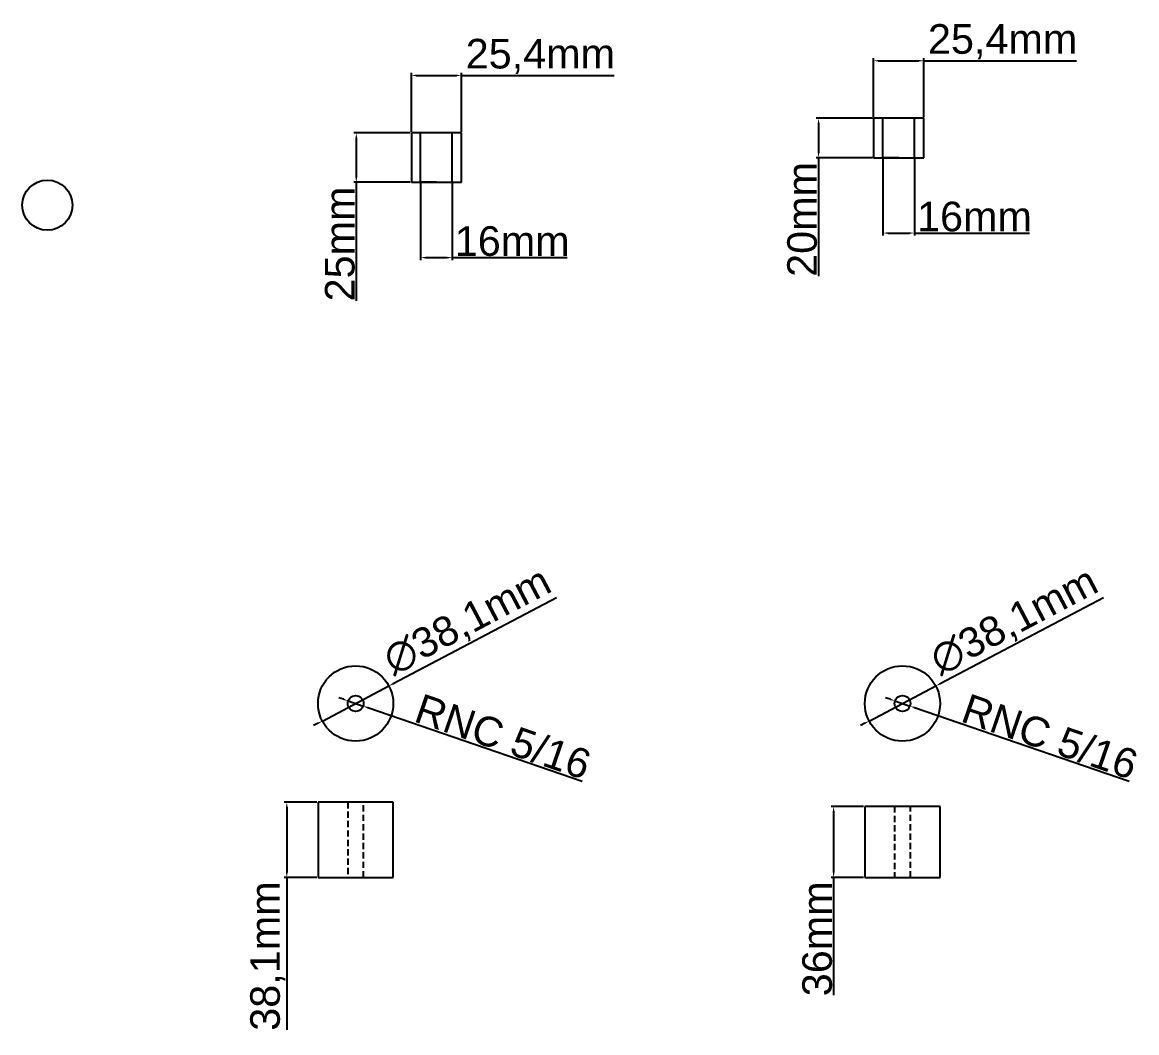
# Model space of a CAD drawing. Header units: centimetres. Extents: x -20691 to 4616, y 2962 to 8763.
# Drawn here: x -18771 to -18206, y 3989 to 4501 of the extents above; entities that cross this region are included whole.
import ezdxf

# ---------------------------------------------------------------- set-up
doc = ezdxf.new("R2010")
doc.units = ezdxf.units.CM
doc.header["$LTSCALE"] = 0.5
doc.linetypes.add('DASHED2', pattern=[9.525, 6.35, -3.175])
doc.styles.get("Standard").update_dxf_attribs({"font": 'arial.ttf'})
doc.dimstyles.new('ISO-25', dxfattribs={"dimtxt": 15, "dimasz": 2.5, "dimexe": 1.25, "dimexo": 0.625, "dimtad": 1, "dimtxsty": 'Standard', "dimcen": 2.5, "dimclrd": 1, "dimclre": 1, "dimadec": 0, "dimazin": 0, "dimtfac": 1, "dimtmove": 0, "dimatfit": 3, "dimfxl": 1, "dimarcsym": 0})

# ---------------------------------------------------------------- blocks, each defined once
blk = doc.blocks.new('*D173')
at = {"color": 1, "lineweight": -2, "transparency": 16777216}
for p, q in [((-18573.96, 4445.25), (-18573.96, 4475)), ((-18548.56, 4445.25), (-18548.56, 4475)), ((-18571.46, 4473.75), (-18551.06, 4473.75)), ((-18548.56, 4473.75), (-18471.08, 4473.75))]:
    blk.add_line(p, q, dxfattribs=at)
at = {"color": 1, "transparency": 16777216}
for points in [[(-18571.46, 4474.17), (-18571.46, 4473.34), (-18573.96, 4473.75)], [(-18551.06, 4474.17), (-18551.06, 4473.34), (-18548.56, 4473.75)]]:
    blk.add_solid(points, dxfattribs=at)
at = {"layer": 'Defpoints', "color": 0, "transparency": 16777216}
for p in [(-18548.56, 4473.75), (-18573.96, 4444.62), (-18548.56, 4444.62)]:
    blk.add_point(p, dxfattribs=at)
at = {"color": 0, "transparency": 16777216, "insert": (-18508.57, 4483.39), "char_height": 15, "attachment_point": 5}
blk.add_mtext('25,4mm', dxfattribs=at)
blk = doc.blocks.new('*D174')
at = {"color": 1, "lineweight": -2, "transparency": 16777216}
for p, q in [((-18574.58, 4444.62), (-18603.12, 4444.62)), ((-18601.87, 4442.12), (-18601.87, 4422.12)), ((-18574.58, 4419.62), (-18603.12, 4419.62)), ((-18601.87, 4419.62), (-18601.87, 4359.62))]:
    blk.add_line(p, q, dxfattribs=at)
at = {"color": 1, "transparency": 16777216}
for points in [[(-18602.29, 4442.12), (-18601.46, 4442.12), (-18601.87, 4444.62)], [(-18602.29, 4422.12), (-18601.46, 4422.12), (-18601.87, 4419.62)]]:
    blk.add_solid(points, dxfattribs=at)
at = {"layer": 'Defpoints', "color": 0, "transparency": 16777216}
for p in [(-18573.96, 4444.62), (-18601.87, 4419.62), (-18573.96, 4419.62)]:
    blk.add_point(p, dxfattribs=at)
at = {"color": 0, "transparency": 16777216, "insert": (-18610.16, 4388.37), "char_height": 15, "attachment_point": 5, "rotation": 90}
blk.add_mtext('25mm', dxfattribs=at)
blk = doc.blocks.new('*D175')
at = {"color": 1, "lineweight": -2, "transparency": 16777216}
for p, q in [((-18569.26, 4419), (-18569.26, 4380.21)), ((-18553.26, 4419), (-18553.26, 4380.21)), ((-18566.76, 4381.46), (-18555.76, 4381.46)), ((-18553.26, 4381.46), (-18494.92, 4381.46))]:
    blk.add_line(p, q, dxfattribs=at)
at = {"color": 1, "transparency": 16777216}
for points in [[(-18566.76, 4381.87), (-18566.76, 4381.04), (-18569.26, 4381.46)], [(-18555.76, 4381.87), (-18555.76, 4381.04), (-18553.26, 4381.46)]]:
    blk.add_solid(points, dxfattribs=at)
at = {"layer": 'Defpoints', "color": 0, "transparency": 16777216}
for p in [(-18569.26, 4419.62), (-18553.26, 4419.62), (-18553.26, 4381.46)]:
    blk.add_point(p, dxfattribs=at)
at = {"color": 0, "transparency": 16777216, "insert": (-18522.84, 4389.74), "char_height": 15, "attachment_point": 5}
blk.add_mtext('16mm', dxfattribs=at)
blk = doc.blocks.new('*D176')
at = {"color": 1, "lineweight": -2, "transparency": 16777216}
for p, q in [((-18339.65, 4452.69), (-18339.65, 4482.45)), ((-18337.15, 4481.2), (-18316.75, 4481.2)), ((-18314.25, 4452.69), (-18314.25, 4482.45)), ((-18314.25, 4481.2), (-18236.76, 4481.2))]:
    blk.add_line(p, q, dxfattribs=at)
at = {"color": 1, "transparency": 16777216}
for points in [[(-18337.15, 4481.61), (-18337.15, 4480.78), (-18339.65, 4481.2)], [(-18316.75, 4481.61), (-18316.75, 4480.78), (-18314.25, 4481.2)]]:
    blk.add_solid(points, dxfattribs=at)
at = {"layer": 'Defpoints', "color": 0, "transparency": 16777216}
for p in [(-18314.25, 4481.2), (-18339.65, 4452.07), (-18314.25, 4452.07)]:
    blk.add_point(p, dxfattribs=at)
at = {"color": 0, "transparency": 16777216, "insert": (-18274.25, 4490.84), "char_height": 15, "attachment_point": 5}
blk.add_mtext('25,4mm', dxfattribs=at)
blk = doc.blocks.new('*D177')
at = {"color": 1, "lineweight": -2, "transparency": 16777216}
for p, q in [((-18340.27, 4452.07), (-18368.81, 4452.07)), ((-18367.56, 4449.57), (-18367.56, 4434.57)), ((-18340.27, 4432.07), (-18368.81, 4432.07)), ((-18367.56, 4432.07), (-18367.56, 4372.06))]:
    blk.add_line(p, q, dxfattribs=at)
at = {"color": 1, "transparency": 16777216}
for points in [[(-18367.98, 4449.57), (-18367.14, 4449.57), (-18367.56, 4452.07)], [(-18367.98, 4434.57), (-18367.14, 4434.57), (-18367.56, 4432.07)]]:
    blk.add_solid(points, dxfattribs=at)
at = {"layer": 'Defpoints', "color": 0, "transparency": 16777216}
for p in [(-18339.65, 4452.07), (-18367.56, 4432.07), (-18339.65, 4432.07)]:
    blk.add_point(p, dxfattribs=at)
at = {"color": 0, "transparency": 16777216, "insert": (-18375.84, 4400.81), "char_height": 15, "attachment_point": 5, "rotation": 90}
blk.add_mtext('20mm', dxfattribs=at)
blk = doc.blocks.new('*D178')
at = {"color": 1, "lineweight": -2, "transparency": 16777216}
for p, q in [((-18334.95, 4431.44), (-18334.95, 4392.65)), ((-18318.95, 4431.44), (-18318.95, 4392.65)), ((-18332.45, 4393.9), (-18321.45, 4393.9)), ((-18318.95, 4393.9), (-18260.61, 4393.9))]:
    blk.add_line(p, q, dxfattribs=at)
at = {"color": 1, "transparency": 16777216}
for points in [[(-18332.45, 4394.32), (-18332.45, 4393.48), (-18334.95, 4393.9)], [(-18321.45, 4394.32), (-18321.45, 4393.48), (-18318.95, 4393.9)]]:
    blk.add_solid(points, dxfattribs=at)
at = {"layer": 'Defpoints', "color": 0, "transparency": 16777216}
for p in [(-18334.95, 4432.07), (-18318.95, 4432.07), (-18318.95, 4393.9)]:
    blk.add_point(p, dxfattribs=at)
at = {"color": 0, "transparency": 16777216, "insert": (-18288.53, 4402.18), "char_height": 15, "attachment_point": 5}
blk.add_mtext('16mm', dxfattribs=at)
blk = doc.blocks.new('*D216')
at = {"color": 1, "lineweight": -2, "transparency": 16777216}
for p, q in [((-18621.89, 4105.55), (-18638.35, 4105.55)), ((-18637.1, 4103.05), (-18637.1, 4069.95)), ((-18621.89, 4067.45), (-18638.35, 4067.45)), ((-18637.1, 4067.45), (-18637.1, 3990.24))]:
    blk.add_line(p, q, dxfattribs=at)
at = {"color": 1, "transparency": 16777216}
for points in [[(-18637.52, 4103.05), (-18636.68, 4103.05), (-18637.1, 4105.55)], [(-18637.52, 4069.95), (-18636.68, 4069.95), (-18637.1, 4067.45)]]:
    blk.add_solid(points, dxfattribs=at)
at = {"layer": 'Defpoints', "color": 0, "transparency": 16777216}
for p in [(-18621.27, 4105.55), (-18637.1, 4067.45), (-18621.27, 4067.45)]:
    blk.add_point(p, dxfattribs=at)
at = {"color": 0, "transparency": 16777216, "insert": (-18646.74, 4027.6), "char_height": 15, "attachment_point": 5, "rotation": 90}
blk.add_mtext('38,1mm', dxfattribs=at)
blk = doc.blocks.new('*D217')
at = {"color": 1, "lineweight": -2, "transparency": 16777216}
for p, q in [((-18500.37, 4209.17), (-18583.15, 4165.59)), ((-18619.07, 4146.68), (-18585.36, 4164.43)), ((-18621.28, 4145.51), (-18623.5, 4144.35))]:
    blk.add_line(p, q, dxfattribs=at)
at = {"color": 1, "transparency": 16777216}
for points in [[(-18583.34, 4165.96), (-18582.95, 4165.22), (-18585.36, 4164.43)], [(-18621.48, 4145.88), (-18621.09, 4145.15), (-18619.07, 4146.68)]]:
    blk.add_solid(points, dxfattribs=at)
at = {"layer": 'Defpoints', "color": 0, "transparency": 16777216}
for p in [(-18585.36, 4164.43), (-18619.07, 4146.68)]:
    blk.add_point(p, dxfattribs=at)
at = {"color": 0, "transparency": 16777216, "insert": (-18545.26, 4196.71), "char_height": 15, "attachment_point": 5, "rotation": 27.7653}
blk.add_mtext('∅38,1mm', dxfattribs=at)
blk = doc.blocks.new('*D218')
at = {"color": 1, "lineweight": -2, "transparency": 16777216}
for p, q in [((-18608.36, 4157.67), (-18610.73, 4158.48)), ((-18606, 4156.85), (-18598.43, 4154.25)), ((-18487.33, 4116.04), (-18596.07, 4153.44))]:
    blk.add_line(p, q, dxfattribs=at)
at = {"color": 1, "transparency": 16777216}
for points in [[(-18608.23, 4158.06), (-18608.5, 4157.27), (-18606, 4156.85)], [(-18595.93, 4153.83), (-18596.2, 4153.05), (-18598.43, 4154.25)]]:
    blk.add_solid(points, dxfattribs=at)
at = {"layer": 'Defpoints', "color": 0, "transparency": 16777216}
for p in [(-18606, 4156.85), (-18598.43, 4154.25)]:
    blk.add_point(p, dxfattribs=at)
at = {"color": 0, "transparency": 16777216, "insert": (-18527.47, 4138.71), "char_height": 15, "attachment_point": 5, "rotation": 341.0209}
blk.add_mtext('RNC 5/16', dxfattribs=at)
blk = doc.blocks.new('*D219')
at = {"color": 1, "lineweight": -2, "transparency": 16777216}
for p, q in [((-18344.71, 4103.45), (-18361.17, 4103.45)), ((-18359.92, 4100.95), (-18359.92, 4069.95)), ((-18344.71, 4067.45), (-18361.17, 4067.45)), ((-18359.92, 4067.45), (-18359.92, 4007.71))]:
    blk.add_line(p, q, dxfattribs=at)
at = {"color": 1, "transparency": 16777216}
for points in [[(-18360.34, 4100.95), (-18359.5, 4100.95), (-18359.92, 4103.45)], [(-18360.34, 4069.95), (-18359.5, 4069.95), (-18359.92, 4067.45)]]:
    blk.add_solid(points, dxfattribs=at)
at = {"layer": 'Defpoints', "color": 0, "transparency": 16777216}
for p in [(-18344.08, 4103.45), (-18359.92, 4067.45), (-18344.08, 4067.45)]:
    blk.add_point(p, dxfattribs=at)
at = {"color": 0, "transparency": 16777216, "insert": (-18368.21, 4036.33), "char_height": 15, "attachment_point": 5, "rotation": 90}
blk.add_mtext('36mm', dxfattribs=at)
blk = doc.blocks.new('*D220')
at = {"color": 1, "lineweight": -2, "transparency": 16777216}
for p, q in [((-18223.19, 4209.17), (-18305.97, 4165.59)), ((-18341.89, 4146.68), (-18308.18, 4164.43)), ((-18344.1, 4145.51), (-18346.32, 4144.35))]:
    blk.add_line(p, q, dxfattribs=at)
at = {"color": 1, "transparency": 16777216}
for points in [[(-18306.16, 4165.96), (-18305.77, 4165.22), (-18308.18, 4164.43)], [(-18344.3, 4145.88), (-18343.91, 4145.15), (-18341.89, 4146.68)]]:
    blk.add_solid(points, dxfattribs=at)
at = {"layer": 'Defpoints', "color": 0, "transparency": 16777216}
for p in [(-18308.18, 4164.43), (-18341.89, 4146.68)]:
    blk.add_point(p, dxfattribs=at)
at = {"color": 0, "transparency": 16777216, "insert": (-18268.08, 4196.71), "char_height": 15, "attachment_point": 5, "rotation": 27.7653}
blk.add_mtext('∅38,1mm', dxfattribs=at)
blk = doc.blocks.new('*D221')
at = {"color": 1, "lineweight": -2, "transparency": 16777216}
for p, q in [((-18331.18, 4157.67), (-18333.55, 4158.48)), ((-18328.82, 4156.85), (-18321.25, 4154.25)), ((-18210.15, 4116.04), (-18318.89, 4153.44))]:
    blk.add_line(p, q, dxfattribs=at)
at = {"color": 1, "transparency": 16777216}
for points in [[(-18331.05, 4158.06), (-18331.32, 4157.27), (-18328.82, 4156.85)], [(-18318.75, 4153.83), (-18319.02, 4153.05), (-18321.25, 4154.25)]]:
    blk.add_solid(points, dxfattribs=at)
at = {"layer": 'Defpoints', "color": 0, "transparency": 16777216}
for p in [(-18328.82, 4156.85), (-18321.25, 4154.25)]:
    blk.add_point(p, dxfattribs=at)
at = {"color": 0, "transparency": 16777216, "insert": (-18250.29, 4138.71), "char_height": 15, "attachment_point": 5, "rotation": 341.0209}
blk.add_mtext('RNC 5/16', dxfattribs=at)

msp = doc.modelspace()

# ---------------------------------------------------------------- linework, layer by layer
for p, q in [((-18339.645, 4452.066), (-18339.645, 4432.066)), ((-18314.245, 4452.066), (-18339.645, 4452.066)), ((-18334.945, 4432.066), (-18334.945, 4452.066)), ((-18318.945, 4432.066), (-18318.945, 4452.066)), ((-18314.245, 4432.066), (-18314.245, 4452.066)), ((-18573.958, 4444.622), (-18573.958, 4419.622)), ((-18548.558, 4444.622), (-18573.958, 4444.622)), ((-18569.258, 4419.622), (-18569.258, 4444.622)), ((-18553.258, 4419.622), (-18553.258, 4444.622)), ((-18548.558, 4419.622), (-18548.558, 4444.622)), ((-18339.645, 4432.066), (-18314.245, 4432.066)), ((-18326.945, 4432.066), (-18334.945, 4432.066)), ((-18326.945, 4432.066), (-18318.945, 4432.066)), ((-18573.958, 4419.622), (-18548.558, 4419.622)), ((-18561.258, 4419.622), (-18569.258, 4419.622)), ((-18561.258, 4419.622), (-18553.258, 4419.622)), ((-18621.265, 4105.553), (-18621.265, 4067.453)), ((-18583.165, 4105.553), (-18621.265, 4105.553)), ((-18583.165, 4067.453), (-18583.165, 4105.553)), ((-18344.085, 4103.453), (-18344.085, 4067.453)), ((-18305.985, 4103.453), (-18344.085, 4103.453)), ((-18305.985, 4067.453), (-18305.985, 4103.453)), ((-18621.265, 4067.453), (-18583.165, 4067.453)), ((-18344.085, 4067.453), (-18305.985, 4067.453))]:
    msp.add_line(p, q)
at = {"linetype": 'DASHED2'}
for p, q in [((-18606.215, 4105.553), (-18606.215, 4067.453)), ((-18598.215, 4105.553), (-18606.215, 4105.553)), ((-18598.215, 4067.453), (-18598.215, 4105.553)), ((-18329.035, 4103.453), (-18329.035, 4067.453)), ((-18321.035, 4103.453), (-18329.035, 4103.453)), ((-18321.035, 4067.453), (-18321.035, 4103.453)), ((-18606.215, 4067.453), (-18598.215, 4067.453)), ((-18329.035, 4067.453), (-18321.035, 4067.453))]:
    msp.add_line(p, q, dxfattribs=at)
for centre, radius in [((-18758.473, 4408.03), 12.7), ((-18602.215, 4155.553), 19.05), ((-18325.035, 4155.553), 19.05), ((-18602.215, 4155.553), 4), ((-18325.035, 4155.553), 4)]:
    msp.add_circle(centre, radius)

# ---------------------------------------------------------------- dimensions: what is measured, and where the dimension line sits
for base, p1, p2, picture, middle in [((-18314.245, 4481.196), (-18339.645, 4452.066), (-18314.245, 4452.066), '*D176', (-18274.255, 4490.835)), ((-18548.558, 4473.752), (-18573.958, 4444.622), (-18548.558, 4444.622), '*D173', (-18508.568, 4483.392)), ((-18318.945, 4393.9), (-18334.945, 4432.066), (-18318.945, 4432.066), '*D178', (-18288.527, 4402.183)), ((-18553.258, 4381.456), (-18569.258, 4419.622), (-18553.258, 4419.622), '*D175', (-18522.84, 4389.74))]:
    dim = msp.add_linear_dim(base=base, p1=p1, p2=p2, dimstyle='ISO-25', override={"dimpost": 'mm'})
    dim.commit()
    dim.dimension.update_dxf_attribs({"geometry": picture, "text_midpoint": middle})
for base, p1, p2, picture, middle in [((-18367.56, 4432.066), (-18339.645, 4452.066), (-18339.645, 4432.066), '*D177', (-18375.844, 4400.813)), ((-18601.873, 4419.622), (-18573.958, 4444.622), (-18573.958, 4419.622), '*D174', (-18610.157, 4388.369)), ((-18637.1, 4067.453), (-18621.265, 4105.553), (-18621.265, 4067.453), '*D216', (-18646.739, 4027.596)), ((-18359.919, 4067.453), (-18344.085, 4103.453), (-18344.085, 4067.453), '*D219', (-18368.208, 4036.334))]:
    dim = msp.add_linear_dim(base=base, p1=p1, p2=p2, angle=90, dimstyle='ISO-25', override={"dimpost": 'mm'})
    dim.commit()
    dim.dimension.update_dxf_attribs({"geometry": picture, "text_midpoint": middle})
for p1, p2, picture, middle in [((-18619.072, 4146.679), (-18585.358, 4164.428), '*D217', (-18545.258, 4196.711)), ((-18341.891, 4146.679), (-18308.178, 4164.428), '*D220', (-18268.077, 4196.711))]:
    dim = msp.add_diameter_dim_2p(p1=p1, p2=p2, dimstyle='ISO-25', override={"dimpost": 'mm'})
    dim.commit()
    dim.dimension.update_dxf_attribs({"geometry": picture, "text_midpoint": middle})
for p1, p2, picture, middle in [((-18605.998, 4156.854), (-18598.433, 4154.253), '*D218', (-18530.192, 4130.783)), ((-18328.817, 4156.854), (-18321.252, 4154.253), '*D221', (-18253.011, 4130.783))]:
    dim = msp.add_diameter_dim_2p(p1=p1, p2=p2, text='RNC 5/16', dimstyle='ISO-25', override={"dimpost": 'mm'})
    dim.commit()
    dim.dimension.update_dxf_attribs({"geometry": picture, "text_midpoint": middle, "dimtype": 163})

doc.saveas('drawing.dxf')
